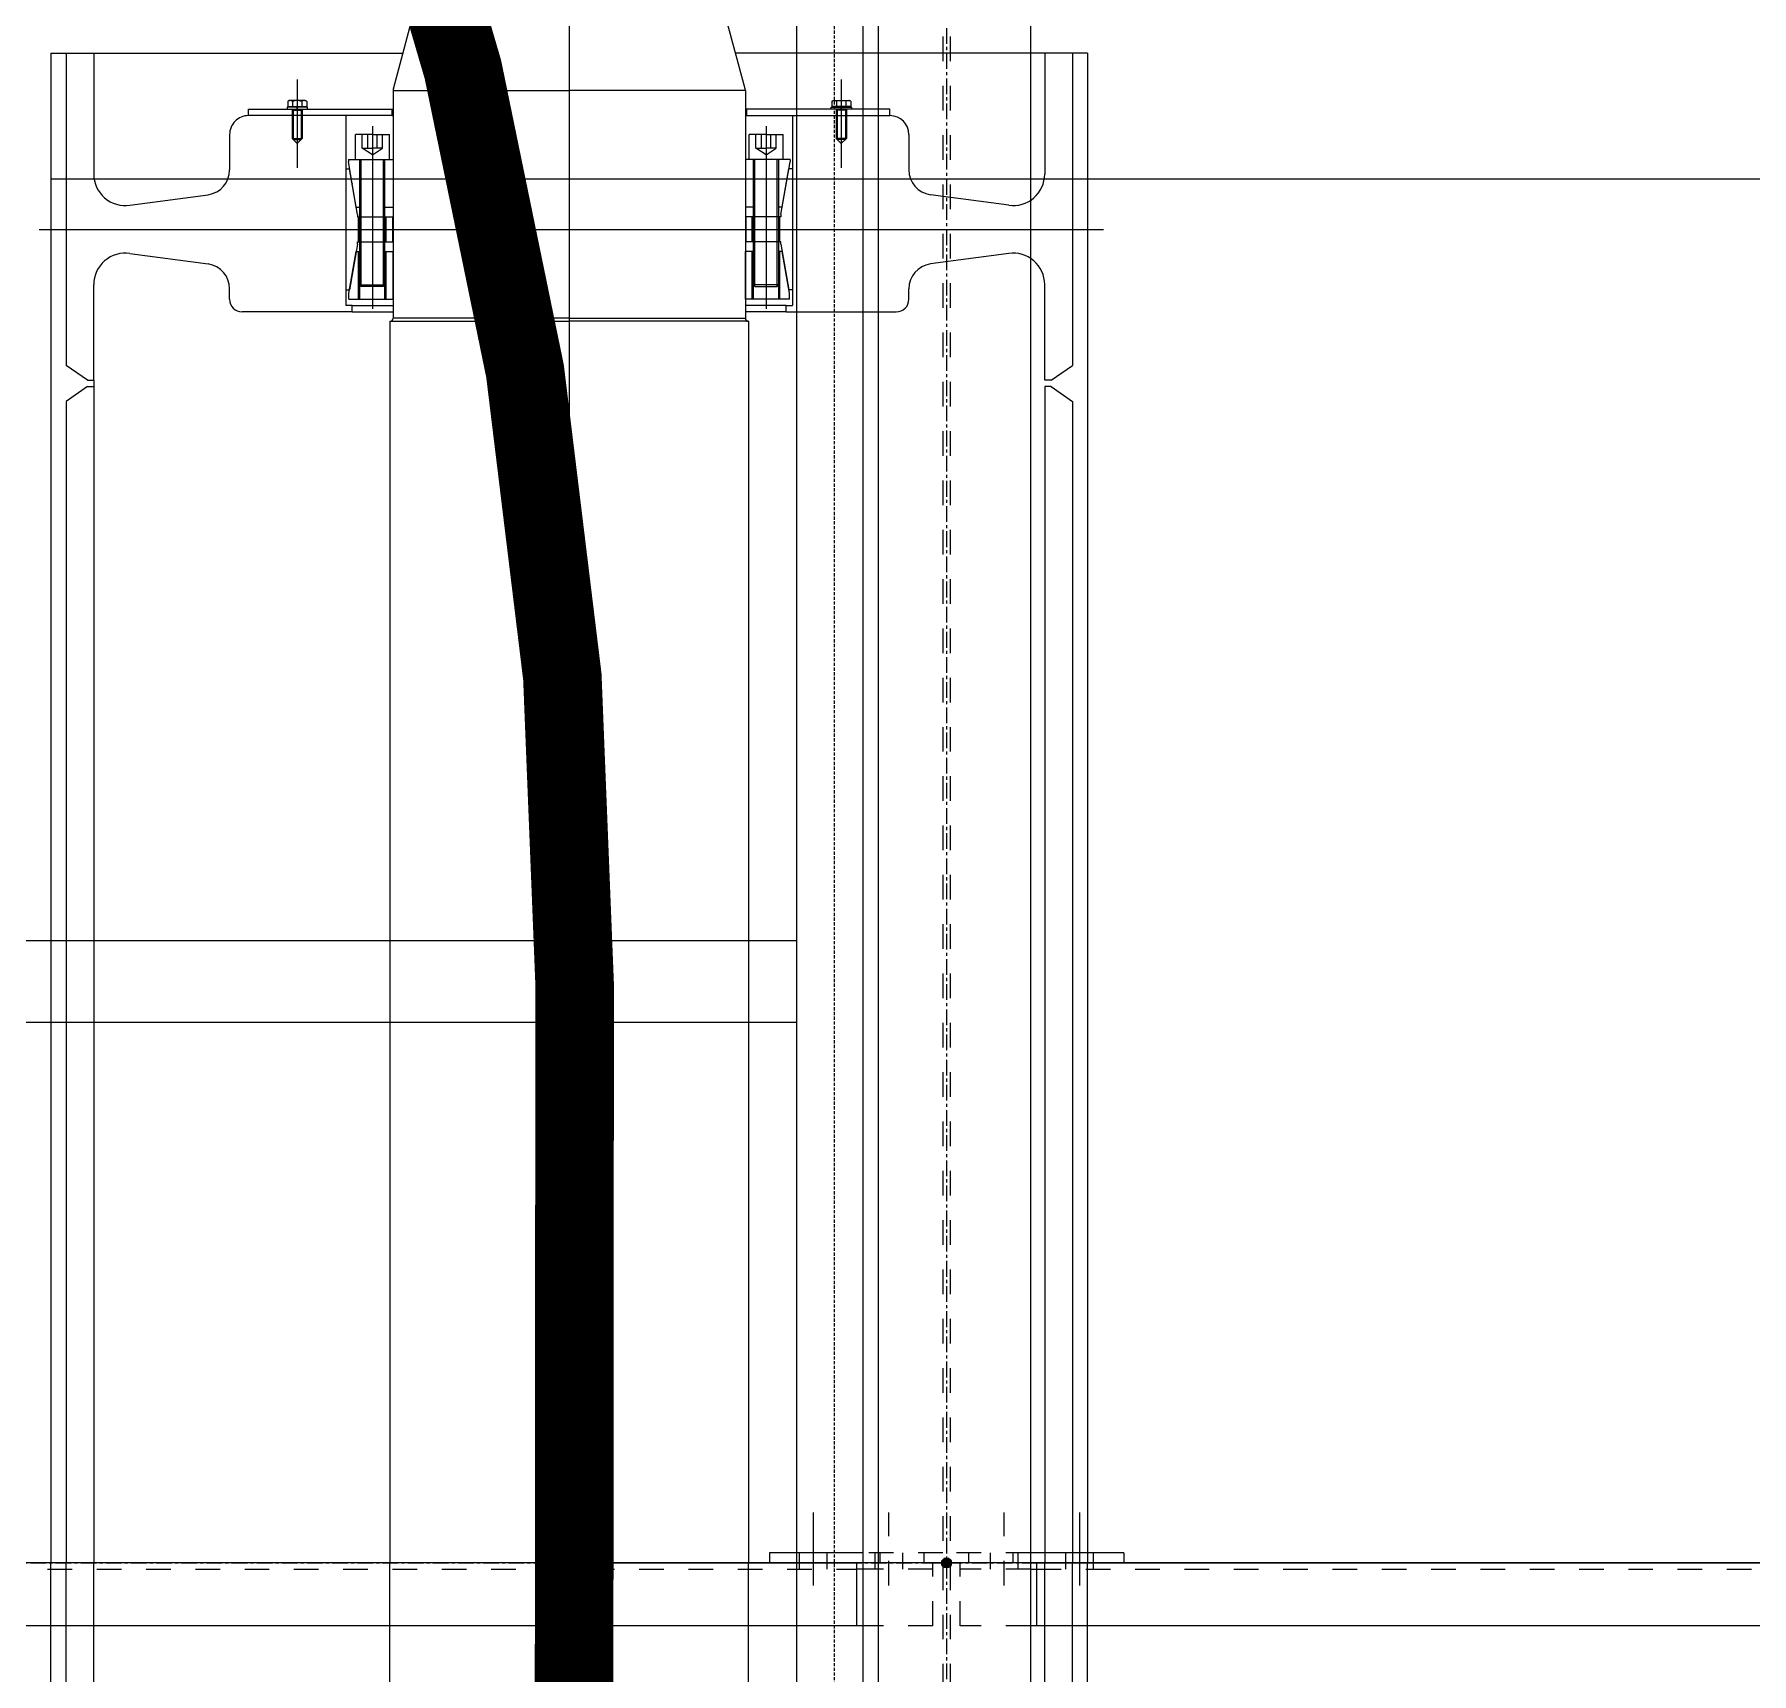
# Model space of a CAD drawing. Header units: inches. Extents: x 209270 to 234360, y -180214 to -150194.
# Drawn here: x 219587 to 220952, y -161652 to -160349 of the extents above; entities that cross this region are included whole.
import ezdxf

# ---------------------------------------------------------------- set-up
doc = ezdxf.new("R2010")
doc.units = ezdxf.units.IN
doc.header["$LTSCALE"] = 10
doc.header["$MEASUREMENT"] = 0
for name, pattern in [('CENTER', [2, 1.25, -0.25, 0.25, -0.25]), ('DXK_LINE_DOT2', [3.9198, 1.9599, -1.9599]), ('HIDDEN', [0.375, 0.25, -0.125])]:
    doc.linetypes.add(name, pattern=pattern)
for name, color, linetype in [('$AUDIT_BAD_LAYER1', 7, 'Continuous'), ('_STR_0', 7, 'Continuous'), ('_STR_1', 7, 'Continuous'), ('_STR_2', 7, 'Continuous'), ('_STR_4', 7, 'Continuous')]:
    doc.layers.add(name, color=color, linetype=linetype)
for name, color, linetype, lineweight in [('All Bought', 110, 'Continuous', 9), ('Belt', 4, 'Continuous', 9), ('CEN', 1, 'CENTER', 9), ('DIM', 42, 'Continuous', 13), ('DIM.', 42, 'Continuous', 13), ('HIDDDEN', 3, 'HIDDEN', 9), ('hoist', 221, 'Continuous', 9), ('MAIN OBJECT', 2, 'Continuous', 18)]:
    doc.layers.add(name, color=color, linetype=linetype, lineweight=lineweight)

# ---------------------------------------------------------------- blocks, each defined once
blk = doc.blocks.new('A$VNI7697676')
at = {"layer": 'All Bought'}
for p, q in [((0, 1615), (0, -1615)), ((-139.8, 1171.7), (-120.2, 1245.1)), ((139.8, 1171.7), (120.2, 1245.1)), ((-412, 1200), (-132.3, 1200)), ((-412, 1200), (-412, 0)), ((-400, 1200), (-400, 951.9)), ((-378, 1200), (-378, 1103.9)), ((412, 1200), (132.3, 1200)), ((378, 1200), (378, 1103.9)), ((400, 1200), (400, 951.9)), ((412, 1200), (412, 0)), ((-216.2, 1179.2), (-216.2, 1108.8)), ((216.2, 1179.2), (216.3, 1108.8)), ((-223.8, 1161.8), (-222.8, 1162.3)), ((-223.8, 1161.8), (-223.8, 1157.6)), ((-209.8, 1162.3), (-222.8, 1162.3)), ((-220, 1161.8), (-220, 1157.6)), ((-212.5, 1161.8), (-212.5, 1157.6)), ((-208.7, 1161.8), (-209.8, 1162.3)), ((-208.7, 1161.8), (-208.7, 1157.6)), ((-140, 1170.4), (-140, 989.4)), ((-140, 1170.4), (0, 1170.4)), ((140, 1170.4), (0, 1170.4)), ((140, 1170.4), (140, 989.4)), ((208.7, 1161.8), (209.8, 1162.4)), ((208.7, 1161.8), (208.7, 1157.7)), ((209.8, 1162.4), (222.8, 1162.4)), ((212.5, 1161.8), (212.5, 1157.7)), ((220, 1161.8), (220, 1157.7)), ((223.8, 1161.8), (222.8, 1162.4)), ((223.8, 1161.8), (223.8, 1157.7)), ((-255, 1150.4), (-255, 1155.4)), ((-255, 1155.4), (-141, 1155.4)), ((-141, 1150.4), (-255, 1150.4)), ((-208.2, 1157), (-224.2, 1157)), ((-224.2, 1157), (-224.2, 1155.4)), ((-224.2, 1155.4), (-208.2, 1155.4)), ((-223.8, 1157.6), (-222.1, 1157.6)), ((-222.1, 1157.6), (-222.1, 1157)), ((-222.1, 1157.6), (-210.4, 1157.6)), ((-210.4, 1157), (-222.1, 1157)), ((-220.3, 1155.4), (-220.3, 1132.2)), ((-219.5, 1154.7), (-220.2, 1155.4)), ((-220.2, 1154.7), (-212.2, 1154.7)), ((-219.5, 1155.4), (-219.5, 1131.4)), ((-216.2, 1155.4), (-216.2, 1157)), ((-213, 1155.4), (-213, 1131.4)), ((-213, 1154.7), (-212.2, 1155.4)), ((-212.3, 1155.4), (-212.3, 1132.2)), ((-210.4, 1157.6), (-210.4, 1157)), ((-210.4, 1157.6), (-208.7, 1157.6)), ((-208.2, 1155.4), (-208.2, 1157)), ((-177.5, 1150.4), (-177.5, 999.4)), ((-141, 1155.4), (-140, 1155.4)), ((-141, 1155.4), (-141, 1150.4)), ((-141, 1150.4), (-140, 1150.4)), ((141, 1155.4), (140, 1155.4)), ((141, 1150.4), (140, 1150.4)), ((255, 1155.4), (141, 1155.4)), ((141, 1155.4), (141, 1150.4)), ((141, 1150.4), (255, 1150.4)), ((177.5, 1150.4), (177.5, 999.4)), ((208.3, 1157.1), (224.3, 1157.1)), ((208.3, 1155.5), (208.3, 1157.1)), ((224.3, 1155.5), (208.3, 1155.5)), ((210.4, 1157.7), (208.7, 1157.7)), ((210.4, 1157.7), (210.4, 1157.1)), ((222.1, 1157.7), (210.4, 1157.7)), ((210.4, 1157.1), (222.1, 1157.1)), ((212.3, 1155.5), (212.3, 1132.2)), ((213, 1154.7), (212.3, 1155.5)), ((220.3, 1154.7), (212.3, 1154.7)), ((213, 1155.5), (213, 1131.5)), ((216.3, 1155.5), (216.3, 1157.1)), ((219.5, 1154.7), (220.3, 1155.5)), ((219.5, 1155.5), (219.5, 1131.5)), ((220.3, 1155.5), (220.3, 1132.2)), ((222.1, 1157.7), (222.1, 1157.1)), ((223.8, 1157.7), (222.1, 1157.7)), ((224.3, 1157.1), (224.3, 1155.5)), ((255, 1150.4), (255, 1155.4)), ((-270, 1135.4), (-270, 1107.3)), ((-156.5, 1135.4), (-170, 1135.4)), ((-170, 1115.6), (-170, 1135.4)), ((-164.6, 1124.4), (-164.6, 1135.4)), ((-160.2, 1124.4), (-160.2, 1135.4)), ((-156.5, 1141.9), (-156.5, 996.7)), ((-156.5, 1135.4), (-143, 1135.4)), ((-152.8, 1124.4), (-152.8, 1135.4)), ((-148.4, 1124.4), (-148.4, 1135.4)), ((-143, 1115.6), (-143, 1135.4)), ((156.5, 1135.4), (143, 1135.4)), ((143, 1115.6), (143, 1135.4)), ((148.4, 1124.4), (148.4, 1135.4)), ((152.8, 1124.4), (152.8, 1135.4)), ((156.5, 1141.9), (156.5, 996.7)), ((156.5, 1135.4), (170, 1135.4)), ((160.2, 1124.4), (160.2, 1135.4)), ((164.6, 1124.4), (164.6, 1135.4)), ((170, 1115.6), (170, 1135.4)), ((270, 1135.4), (270, 1107.3)), ((-216.3, 1128.2), (-220.3, 1132.2)), ((-220.3, 1132.2), (-212.3, 1132.2)), ((-219.5, 1131.4), (-213, 1131.4)), ((-212.3, 1132.2), (-216.3, 1128.2)), ((-164.6, 1124.4), (-156.5, 1124.4)), ((-156.5, 1119.3), (-164.6, 1124.4)), ((-148.4, 1124.4), (-156.5, 1124.4)), ((-156.5, 1119.3), (-148.4, 1124.4)), ((148.4, 1124.4), (156.5, 1124.4)), ((156.5, 1119.3), (148.4, 1124.4)), ((164.6, 1124.4), (156.5, 1124.4)), ((156.5, 1119.3), (164.6, 1124.4)), ((212.3, 1132.2), (216.3, 1128.2)), ((220.3, 1132.2), (212.3, 1132.2)), ((219.5, 1131.5), (213, 1131.5)), ((216.3, 1128.2), (220.3, 1132.2)), ((-177.5, 1108), (-177.5, 1012)), ((-177.5, 1108), (-174.7, 1108)), ((-175.6, 1115.6), (-175.6, 1113.6)), ((-175.6, 1115.6), (-140, 1115.6)), ((-169.3, 1077.6), (-175.6, 1113.6)), ((-168.3, 1071.9), (-174.7, 1108)), ((-166.5, 1015.8), (-166.5, 1115.6)), ((-165.4, 1079.5), (-165.4, 1115.6)), ((-147.6, 1079.5), (-147.6, 1115.6)), ((-146.5, 1004.4), (-146.5, 1115.6)), ((-140, 1115.6), (-140, 1077.6)), ((140, 1115.6), (140, 1077.6)), ((175.6, 1115.6), (140, 1115.6)), ((146.5, 1004.4), (146.5, 1115.6)), ((147.6, 1079.5), (147.6, 1115.6)), ((165.4, 1079.5), (165.4, 1115.6)), ((166.5, 1015.8), (166.5, 1115.6)), ((168.3, 1071.9), (174.7, 1108)), ((169.3, 1077.6), (175.6, 1113.6)), ((177.5, 1108), (174.7, 1108)), ((175.6, 1115.6), (175.6, 1113.6)), ((177.5, 1108), (177.5, 1012)), ((-172.5, 1096.6), (-172.6, 1096.4)), ((-166.5, 1077.6), (-166.5, 1100.6)), ((166.5, 1077.6), (166.5, 1100.6)), ((172.5, 1096.6), (172.6, 1096.4)), ((-349.4, 1079.2), (-287.1, 1087.5)), ((-165.4, 1014.5), (-165.4, 1079.5)), ((-147.6, 1014.5), (-147.6, 1079.5)), ((147.6, 1014.5), (147.6, 1079.5)), ((165.4, 1014.5), (165.4, 1079.5)), ((349.4, 1079.2), (287.1, 1087.5)), ((-169.3, 1077.6), (-166.5, 1077.6)), ((-168.3, 1071.9), (-168.3, 1070)), ((-168.3, 1070), (-140.5, 1070)), ((-167.5, 1050), (-167.5, 1070)), ((-146.5, 1077.6), (-140, 1077.6)), ((-145.5, 1050), (-145.5, 1070)), ((-140.5, 1070), (-140.5, 1050)), ((-140.5, 1070), (-140.5, 1050)), ((146.5, 1077.6), (140, 1077.6)), ((140.5, 1070), (140.5, 1050)), ((140.5, 1070), (140.5, 1050)), ((168.3, 1070), (140.5, 1070)), ((145.5, 1050), (145.5, 1070)), ((169.3, 1077.6), (166.5, 1077.6)), ((167.5, 1050), (167.5, 1070)), ((168.3, 1071.9), (168.3, 1070)), ((-421.3, 1060), (424.7, 1060)), ((-349.4, 1040.8), (-287.1, 1032.5)), ((-175.2, 1009.2), (-169.3, 1042.4)), ((-168.3, 1048.1), (-174.7, 1012)), ((-169.3, 1042.4), (-166.5, 1042.4)), ((-168.3, 1048.1), (-168.3, 1050)), ((-168.3, 1050), (-140.5, 1050)), ((-167.5, 1004.4), (-167.5, 1042.4)), ((-166.5, 1004.4), (-166.5, 1042.4)), ((-146.5, 1042.4), (-140, 1042.4)), ((-145.5, 1004.4), (-145.5, 1042.4)), ((-140, 1004.4), (-140, 1042.4)), ((140, 1004.4), (140, 1042.4)), ((146.5, 1042.4), (140, 1042.4)), ((168.3, 1050), (140.5, 1050)), ((145.5, 1004.4), (145.5, 1042.4)), ((166.5, 1004.4), (166.5, 1042.4)), ((169.3, 1042.4), (166.5, 1042.4)), ((167.5, 1004.4), (167.5, 1042.4)), ((168.3, 1048.1), (168.3, 1050)), ((168.3, 1048.1), (174.7, 1012)), ((175.2, 1009.2), (169.3, 1042.4)), ((349.4, 1040.8), (287.1, 1032.5)), ((-378, 940), (-378, 1016.1)), ((-270, 1004.4), (-270, 1012.7)), ((-177.5, 1012), (-174.7, 1012)), ((-166.5, 1015.8), (-165.4, 1014.5)), ((-166.5, 1015.8), (-146.5, 1015.8)), ((-147.6, 1014.5), (-165.4, 1014.5)), ((-146.5, 1015.8), (-147.6, 1014.5)), ((146.5, 1015.8), (147.6, 1014.5)), ((166.5, 1015.8), (146.5, 1015.8)), ((147.6, 1014.5), (165.4, 1014.5)), ((166.5, 1015.8), (165.4, 1014.5)), ((177.5, 1012), (174.7, 1012)), ((270, 1004.4), (270, 1012.7)), ((378, 940), (378, 1016.1)), ((-172.5, 999.4), (-177.5, 999.4)), ((-175.2, 1004.4), (-175.2, 1009.2)), ((-175.2, 1004.4), (-140, 1004.4)), ((-172.5, 994.4), (-172.5, 999.4)), ((-172.5, 999.4), (-140, 999.4)), ((175.2, 1004.4), (140, 1004.4)), ((172.5, 999.4), (140, 999.4)), ((172.5, 994.4), (172.5, 999.4)), ((172.5, 999.4), (177.5, 999.4)), ((175.2, 1004.4), (175.2, 1009.2)), ((-172.5, 994.4), (-260, 994.4)), ((-172.5, 994.4), (-140, 994.4)), ((-142.5, 986.9), (-142.5, 0)), ((-142.5, 986.9), (0, 986.9)), ((0, 989.4), (-140, 989.4)), ((0, 989.4), (140, 989.4)), ((142.5, 986.9), (0, 986.9)), ((172.5, 994.4), (140, 994.4)), ((142.5, 986.9), (142.5, 0)), ((172.5, 994.4), (260, 994.4)), ((-383, 940), (-400, 951.9)), ((383, 940), (400, 951.9)), ((-383, 935), (-400, 923.1)), ((-383, 940), (-378, 940)), ((-383, 935), (-378, 935)), ((-378, 940), (-378, 935)), ((-378, 935), (-378, 0)), ((383, 940), (378, 940)), ((383, 935), (378, 935)), ((378, 935), (378, 0)), ((383, 935), (400, 923.1)), ((-400, 923.1), (-400, 0)), ((400, 923.1), (400, 0)), ((412, 0), (-412, 0)), ((-412, -1200), (-412, 0)), ((-400, -923.1), (-400, 0)), ((-378, -935), (-378, 0)), ((-142.5, -986.9), (-142.5, 0)), ((142.5, -986.9), (142.5, 0)), ((378, -935), (378, 0)), ((400, -918.9), (400, 0)), ((412, -1200), (412, 0))]:
    blk.add_line(p, q, dxfattribs=at)
for centre, radius, start, end in [((-221.9, 1159), 3.32, 55.5531, 115.5531), ((-216.2, 1149.9), 12.4, 72.3875, 107.6125), ((-210.6, 1159), 3.32, 64.4469, 124.4469), ((-135, 1170.4), 5, 165, 180), ((135, 1170.4), 5, 0, 15), ((210.6, 1159), 3.32, 55.5578, 115.5578), ((216.3, 1150), 12.4, 72.3922, 107.6172), ((221.9, 1159), 3.32, 64.4516, 124.4516), ((-255, 1135.4), 15, 90, 180), ((255, 1135.4), 15, 0, 90), ((-290, 1107.3), 20, 278.3659, 0), ((290, 1107.3), 20, 180, 261.6341), ((-353, 1103.9), 25, 180, 278.3659), ((353, 1103.9), 25, 261.6341, 0), ((-353, 1016.1), 25, 81.6341, 180), ((353, 1016.1), 25, 0, 98.3659), ((-290, 1012.7), 20, 0, 81.6341), ((290, 1012.7), 20, 98.3659, 180), ((-260, 1004.4), 10, 180, 270), ((260, 1004.4), 10, 270, 0), ((-142.5, 989.4), 2.5, 270, 0), ((142.5, 989.4), 2.5, 180, 270)]:
    blk.add_arc(centre, radius, start, end, dxfattribs=at)
blk = doc.blocks.new('A$Ccd523e08')
at = {"layer": 'MAIN OBJECT'}
blk.add_circle((0, 0), 10, dxfattribs=at)
at = {"layer": 'DIM', "xscale": -1}
blk.add_blockref('A$VNI7697676', (0, 0), dxfattribs=at)
blk = doc.blocks.new('A$Cdf87a385')
at = {"layer": 'HIDDDEN'}
blk.add_line((-910.7, -1770.2), (-910.7, 1770.2), dxfattribs=at)
at = {"layer": 'MAIN OBJECT'}
for p, q in [((-945.7, -1825.2), (-945.7, 1825.2)), ((-880.7, -1760.2), (-880.7, 1760.2)), ((-188.6, -430.7), (-880.7, -430.7)), ((-188.6, -495.7), (-880.7, -495.7))]:
    blk.add_line(p, q, dxfattribs=at)
blk = doc.blocks.new('A$C67244592')
at = {"layer": 'hoist', "lineweight": 0, "const_width": 62.5}
blk.add_lwpolyline([(0, -500), (4.3, 5159.9, 0.081795), (-153.3, 6122), (-1342.4, 9643.9, -0.081584), (-1500.1, 10603.6), (-1500.1, 15050)], format="xyb", dxfattribs=at)
blk = doc.blocks.new('Part-116860372-114984 - 114867')
at = {"layer": '_STR_1', "color": 6, "linetype": 'DXK_LINE_DOT2'}
for p, q in [((220245.3, -160148.7), (220245.3, -162944.2)), ((220309, -160193.7), (220309, -162944.2)), ((220314.7, -160193.7), (220314.7, -162944.2))]:
    blk.add_line(p, q, dxfattribs=at)
at = {"layer": '_STR_2', "color": 2, "linetype": 'Continuous'}
for p, q in [((220245.3, -160188.7), (220245.3, -162949.2)), ((220378.5, -160188.7), (220378.5, -162949.2))]:
    blk.add_line(p, q, dxfattribs=at)
at = {"layer": '_STR_4', "color": 4, "linetype": 'CENTER'}
blk.add_line((220311.9, -160063.7), (220311.9, -163063.7), dxfattribs=at)
blk = doc.blocks.new('Part-116860372-115031 - 114867')
at = {"layer": '_STR_4', "linetype": 'Continuous'}
for points in [[(219211.9, -161567.7, -1), (219211.9, -161559.7, -1)], [(220311.9, -161567.7, -1), (220311.9, -161559.7, -1)]]:
    blk.add_hatch(color=4, dxfattribs=at).paths.add_polyline_path(points)
at = {"layer": '_STR_1', "color": 6, "linetype": 'DXK_LINE_DOT2'}
for p, q in [((219222.7, -161613.7), (219222.7, -161563.7)), ((219283.5, -161563.7), (219222.7, -161563.7)), ((219278.5, -161568.7), (219222.7, -161568.7)), ((219283.5, -161568.7), (220240.3, -161568.7)), ((220301, -161563.7), (220240.3, -161563.7)), ((220301, -161568.7), (220245.3, -161568.7)), ((220301, -161613.7), (220301, -161563.7)), ((219278.5, -161613.7), (219222.7, -161613.7)), ((220301, -161613.7), (220245.3, -161613.7))]:
    blk.add_line(p, q, dxfattribs=at)
at = {"layer": '_STR_2', "color": 2, "linetype": 'Continuous'}
for p, q in [((219278.5, -161568.7), (219283.5, -161568.7)), ((220240.3, -161563.7), (219283.5, -161563.7)), ((219283.5, -161563.7), (219283.5, -161613.7)), ((220240.3, -161563.7), (220240.3, -161613.7)), ((220245.3, -161568.7), (220240.3, -161568.7)), ((220245.3, -161613.7), (219278.5, -161613.7))]:
    blk.add_line(p, q, dxfattribs=at)
at = {"layer": '_STR_4', "color": 4, "linetype": 'CENTER'}
for p, q in [((219211.9, -161563.7), (219222.7, -161563.7)), ((219283.5, -161563.7), (220240.3, -161563.7)), ((220301, -161563.7), (220311.9, -161563.7))]:
    blk.add_line(p, q, dxfattribs=at)
at = {"layer": '_STR_4', "color": 4, "linetype": 'Continuous'}
for centre in [(219211.9, -161563.7), (220311.9, -161563.7)]:
    blk.add_circle(centre, 4, dxfattribs=at)
blk = doc.blocks.new('Part-116860372-115032 - 114867')
at = {"layer": '_STR_4', "linetype": 'Continuous'}
for points in [[(220311.9, -161567.7, -1), (220311.9, -161559.7, -1)], [(221411.9, -161567.7, -1), (221411.9, -161559.7, -1)]]:
    blk.add_hatch(color=4, dxfattribs=at).paths.add_polyline_path(points)
at = {"layer": '_STR_1', "color": 6, "linetype": 'DXK_LINE_DOT2'}
for p, q in [((220322.7, -161613.7), (220322.7, -161563.7)), ((220383.5, -161563.7), (220322.7, -161563.7)), ((220378.5, -161568.7), (220322.7, -161568.7)), ((220383.5, -161568.7), (221340.3, -161568.7)), ((221401, -161563.7), (221340.3, -161563.7)), ((221401, -161568.7), (221345.3, -161568.7)), ((221401, -161613.7), (221401, -161563.7)), ((220378.5, -161613.7), (220322.7, -161613.7)), ((221401, -161613.7), (221345.3, -161613.7))]:
    blk.add_line(p, q, dxfattribs=at)
at = {"layer": '_STR_2', "color": 2, "linetype": 'Continuous'}
for p, q in [((220378.5, -161568.7), (220383.5, -161568.7)), ((221340.3, -161563.7), (220383.5, -161563.7)), ((220383.5, -161563.7), (220383.5, -161613.7)), ((221340.3, -161563.7), (221340.3, -161613.7)), ((221345.3, -161568.7), (221340.3, -161568.7)), ((221345.3, -161613.7), (220378.5, -161613.7))]:
    blk.add_line(p, q, dxfattribs=at)
at = {"layer": '_STR_4', "color": 4, "linetype": 'CENTER'}
for p, q in [((220311.9, -161563.7), (220322.7, -161563.7)), ((220383.5, -161563.7), (221340.3, -161563.7)), ((221401, -161563.7), (221411.9, -161563.7))]:
    blk.add_line(p, q, dxfattribs=at)
at = {"layer": '_STR_4', "color": 4, "linetype": 'Continuous'}
for centre in [(220311.9, -161563.7), (221411.9, -161563.7)]:
    blk.add_circle(centre, 4, dxfattribs=at)
blk = doc.blocks.new('Part-116860372-115617 - 114867')
at = {"layer": '_STR_1', "color": 6, "linetype": 'DXK_LINE_DOT2'}
for p, q in [((220378.5, -161555.7), (220314.7, -161555.7)), ((220329.7, -161563.7), (220329.7, -161555.7)), ((220364.7, -161563.7), (220364.7, -161555.7))]:
    blk.add_line(p, q, dxfattribs=at)
at = {"layer": '_STR_2', "color": 2, "linetype": 'Continuous'}
for p, q in [((220452.7, -161555.7), (220378.5, -161555.7)), ((220452.7, -161555.7), (220452.7, -161563.7)), ((220383.5, -161563.7), (220378.5, -161563.7))]:
    blk.add_line(p, q, dxfattribs=at)
blk = doc.blocks.new('Bolt-116860372-115618 - 114867')
at = {"layer": '_STR_1', "color": 1, "linetype": 'DXK_LINE_DOT2'}
for p, q in [((220357.7, -161581.7), (220357.7, -161523.7)), ((220346.7, -161563.7), (220346.7, -161555.7)), ((220368.7, -161563.7), (220368.7, -161555.7)), ((220346.7, -161568.7), (220346.7, -161563.7)), ((220368.7, -161568.7), (220368.7, -161563.7))]:
    blk.add_line(p, q, dxfattribs=at)
at = {"layer": '_STR_2', "color": 1, "linetype": 'Continuous'}
for p, q in [((220417.7, -161581.7), (220417.7, -161523.7)), ((220406.7, -161563.7), (220406.7, -161555.7)), ((220428.7, -161563.7), (220428.7, -161555.7)), ((220406.7, -161568.7), (220406.7, -161563.7)), ((220428.7, -161568.7), (220428.7, -161563.7))]:
    blk.add_line(p, q, dxfattribs=at)
blk = doc.blocks.new('Part-116860372-115633 - 114867')
at = {"layer": '_STR_1', "color": 6, "linetype": 'DXK_LINE_DOT2'}
for p, q in [((220309, -161555.7), (220245.3, -161555.7)), ((220259, -161563.7), (220259, -161555.7)), ((220294, -161563.7), (220294, -161555.7))]:
    blk.add_line(p, q, dxfattribs=at)
at = {"layer": '_STR_2', "color": 2, "linetype": 'Continuous'}
for p, q in [((220245.3, -161555.7), (220171, -161555.7)), ((220171, -161555.7), (220171, -161563.7)), ((220245.3, -161563.7), (220240.3, -161563.7))]:
    blk.add_line(p, q, dxfattribs=at)
blk = doc.blocks.new('Bolt-116860372-115634 - 114867')
at = {"layer": '_STR_1', "color": 1, "linetype": 'DXK_LINE_DOT2'}
for p, q in [((220266, -161581.7), (220266, -161523.7)), ((220255, -161563.7), (220255, -161555.7)), ((220277, -161563.7), (220277, -161555.7)), ((220255, -161568.7), (220255, -161563.7)), ((220277, -161568.7), (220277, -161563.7))]:
    blk.add_line(p, q, dxfattribs=at)
at = {"layer": '_STR_2', "color": 1, "linetype": 'Continuous'}
for p, q in [((220206, -161581.7), (220206, -161523.7)), ((220195, -161563.7), (220195, -161555.7)), ((220217, -161563.7), (220217, -161555.7)), ((220195, -161568.7), (220195, -161563.7)), ((220217, -161568.7), (220217, -161563.7))]:
    blk.add_line(p, q, dxfattribs=at)

msp = doc.modelspace()

# ---------------------------------------------------------------- linework, layer by layer
at = {"layer": 'Belt'}
msp.add_line((232515.7, -160463.7, 0), (219599.9, -160463.7, 0), dxfattribs=at)
at = {"layer": 'CEN'}
msp.add_line((220011.9, -161563.7), (232509.3, -161563.7), dxfattribs=at)

# ---------------------------------------------------------------- block references
at = {"layer": '$AUDIT_BAD_LAYER1', "color": 1, "rotation": 180.0000473434895}
msp.add_blockref('A$Cdf87a385', (219311.9, -161564.7, 0.8), dxfattribs=at)
at = {"layer": '_STR_0', "zscale": 0.8}
for name in ['Part-116860372-114984 - 114867', 'Bolt-116860372-115634 - 114867', 'Bolt-116860372-115618 - 114867', 'Part-116860372-115031 - 114867', 'Part-116860372-115633 - 114867', 'Part-116860372-115032 - 114867', 'Part-116860372-115617 - 114867']:
    msp.add_blockref(name, (0, 0), dxfattribs=at)
at = {"layer": 'DIM', "xscale": -1}
msp.add_blockref('A$Ccd523e08', (220011.9, -161563.7, 0.8), dxfattribs=at)
at = {"layer": 'DIM.'}
msp.add_blockref('A$C67244592', (220011.9, -166263.7), dxfattribs=at)

doc.saveas('drawing.dxf')
